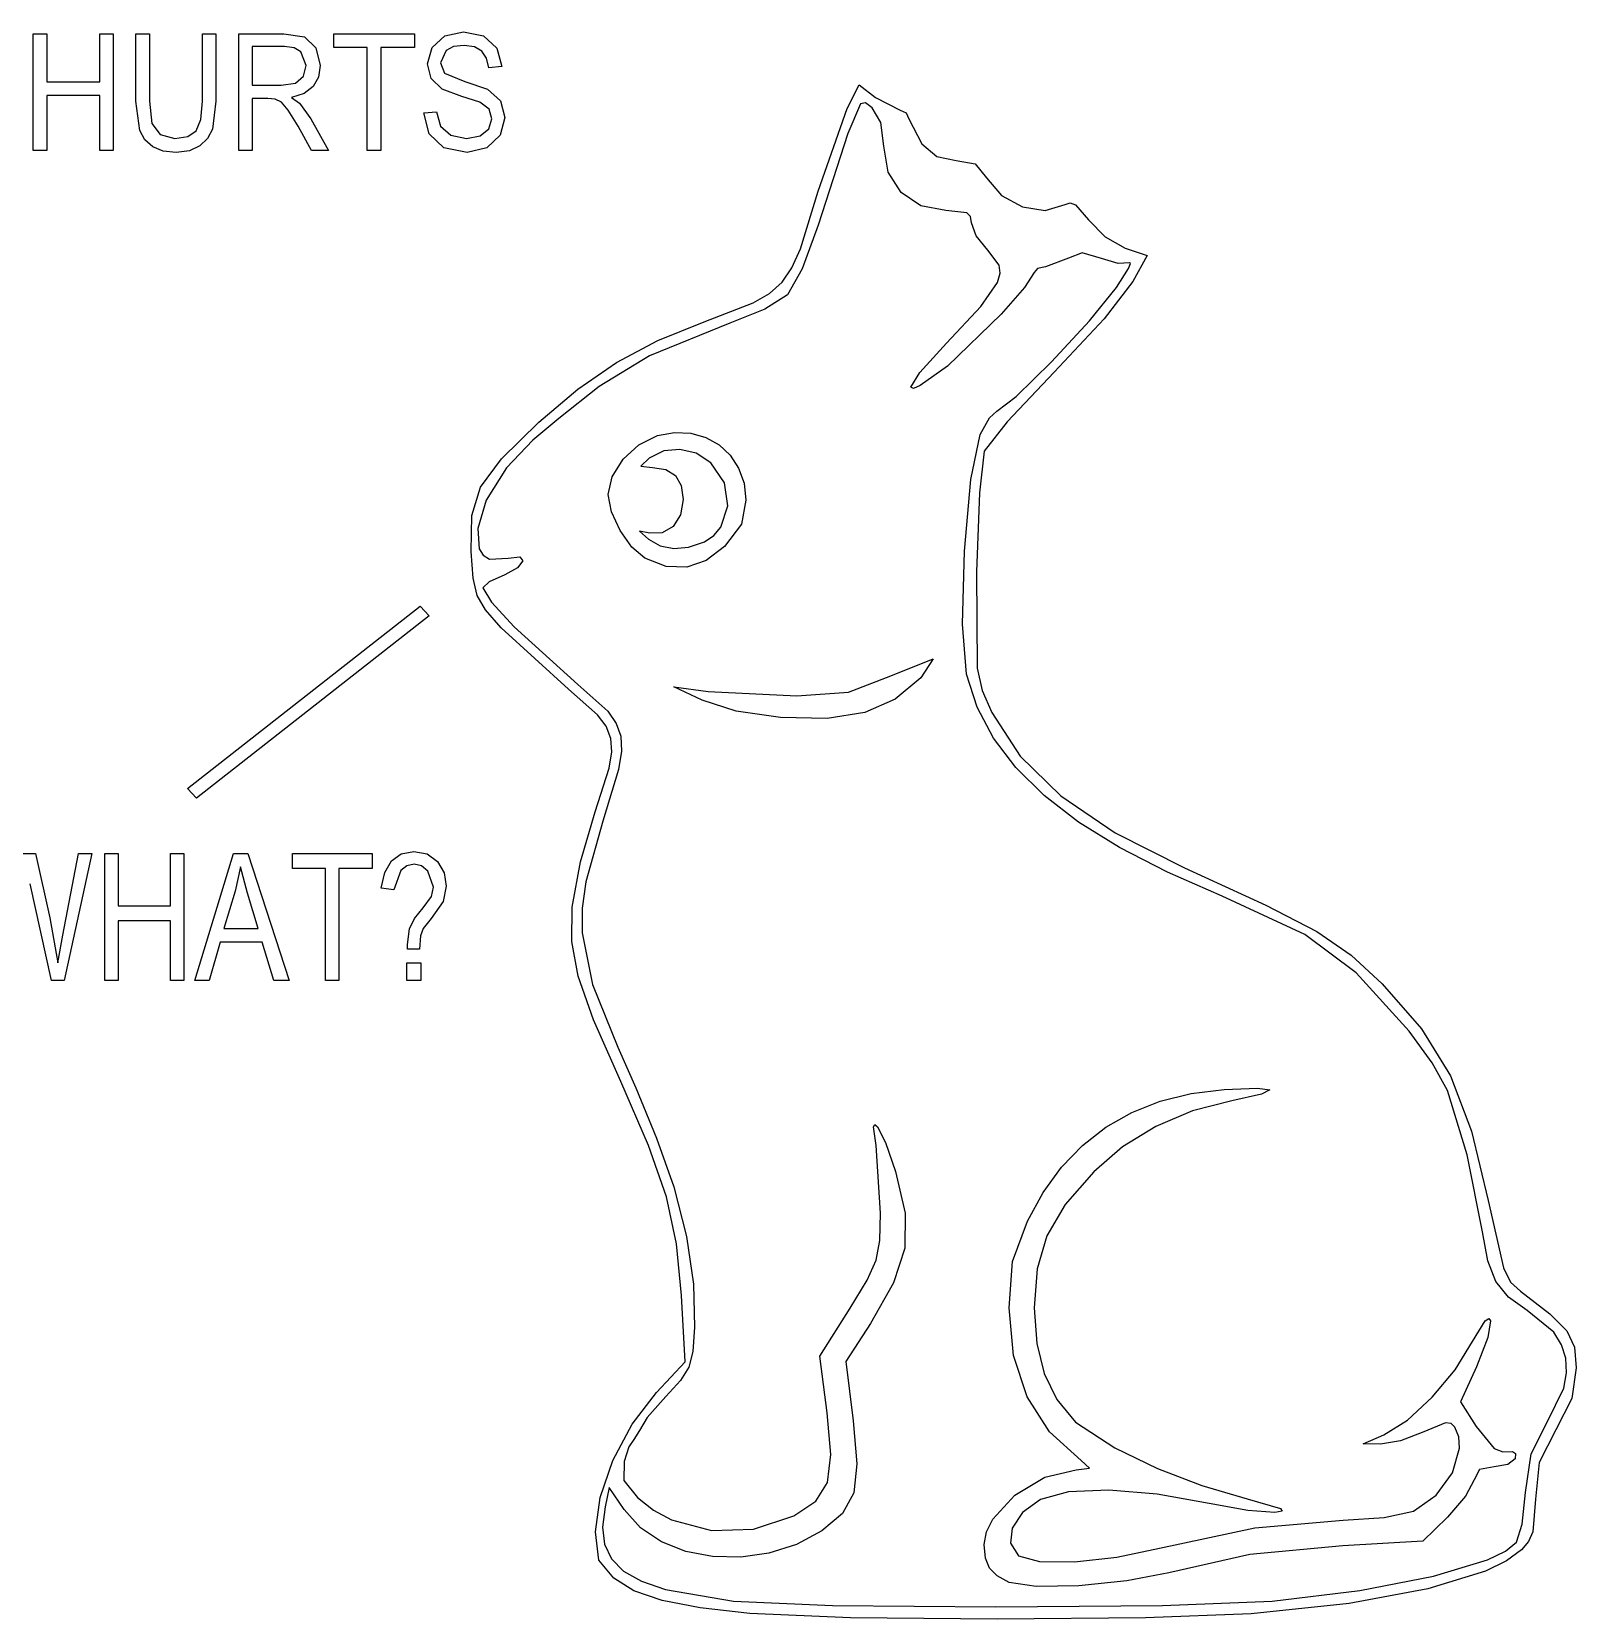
# Model space of a CAD drawing. Extents: x 84 to 221, y 115 to 190.
# Drawn here: x 151.5 to 221, y 115 to 186.6 of the extents above; entities that cross this region are included whole.
import ezdxf

# ---------------------------------------------------------------- set-up
doc = ezdxf.new("R2010")
doc.units = 0

msp = doc.modelspace()

# ---------------------------------------------------------------- linework, layer by layer
at = {"layer": 'Layer 1'}
for p, q in [((151.558247, 181.203287), (151.558247, 186.461101)), ((151.558247, 186.461101), (152.165287, 186.461101)), ((152.165287, 186.461101), (152.165287, 184.302025)), ((154.549644, 184.302025), (154.549644, 186.461101)), ((154.549644, 186.461101), (155.156687, 186.461101)), ((155.156687, 186.461101), (155.156687, 181.203287)), ((156.179895, 183.423334), (156.179895, 186.461101)), ((156.179895, 186.461101), (156.786936, 186.461101)), ((156.786936, 186.461101), (156.786936, 183.426918)), ((159.180682, 186.461101), (159.787723, 186.461101)), ((159.180682, 183.426918), (159.180682, 186.461101)), ((159.180682, 186.461101), (159.180682, 186.461101)), ((159.787723, 186.461101), (159.787723, 183.423334)), ((160.810931, 181.203287), (160.810931, 186.461101)), ((160.810931, 186.461101), (162.84483, 186.461101)), ((162.84483, 186.461101), (163.777295, 186.319437)), ((163.777295, 186.319437), (164.287335, 185.819116)), ((165.088381, 185.840635), (165.088381, 186.461101)), ((165.088381, 186.461101), (168.724368, 186.461101)), ((168.724368, 186.461101), (168.724368, 185.840635)), ((169.516024, 185.846017), (170.091775, 186.371439)), ((170.091775, 186.371439), (170.933497, 186.550766)), ((170.958527, 185.937474), (170.482516, 185.879637)), ((170.933497, 186.550766), (171.833105, 186.362473)), ((171.422803, 185.873809), (170.958527, 185.937474)), ((171.833105, 186.362473), (172.432322, 185.808358)), ((162.869863, 185.88009), (161.417971, 185.88009)), ((161.417971, 185.88009), (161.417971, 184.140633)), ((163.31145, 185.820011), (162.869863, 185.88009)), ((163.616146, 185.639792), (163.31145, 185.820011)), ((163.852394, 185.0265), (163.616146, 185.639792)), ((164.287335, 185.819116), (164.478208, 185.0265)), ((166.599723, 185.840635), (165.088381, 185.840635)), ((166.599723, 181.203287), (166.599723, 185.840635)), ((168.724368, 185.840635), (167.206766, 185.840635)), ((167.206766, 185.840635), (167.206766, 181.203287)), ((169.318892, 185.101817), (169.516024, 185.846017)), ((170.155918, 185.706142), (169.904029, 185.14844)), ((170.482516, 185.879637), (170.155918, 185.706142)), ((171.758009, 185.682831), (171.422803, 185.873809)), ((171.972738, 185.367216), (171.758009, 185.682831)), ((172.075608, 184.929664), (171.972738, 185.367216)), ((172.432322, 185.808358), (172.657618, 184.979874)), ((163.373644, 184.239264), (163.730359, 184.554876)), ((163.730359, 184.554876), (163.852394, 185.0265)), ((164.399196, 184.510938), (164.16217, 184.083249)), ((164.478208, 185.0265), (164.399196, 184.510938)), ((169.480038, 184.447279), (169.318892, 185.101817)), ((169.904029, 185.14844), (170.082388, 184.682198)), ((170.082388, 184.682198), (170.997643, 184.307407)), ((172.657618, 184.979874), (172.075608, 184.929664)), ((152.165287, 184.302025), (154.549644, 184.302025)), ((161.417971, 184.140633), (162.722797, 184.140633)), ((161.417971, 184.140633), (161.417971, 184.140633)), ((162.722797, 184.140633), (163.373644, 184.239264)), ((163.760083, 183.769428), (163.185901, 183.595484)), ((164.16217, 184.083249), (163.760083, 183.769428)), ((169.969739, 183.957722), (169.480038, 184.447279)), ((170.855267, 183.629557), (169.969739, 183.957722)), ((170.997643, 184.307407), (172.013028, 183.972067)), ((172.013028, 183.972067), (172.604424, 183.435885)), ((188.215956, 183.096905), (188.756205, 184.166634)), ((188.756205, 184.166634), (189.48827, 183.590794)), ((154.549644, 183.681559), (152.165287, 183.681559)), ((152.165287, 183.681559), (152.165287, 181.203287)), ((154.549644, 181.203287), (154.549644, 183.681559)), ((156.355124, 182.105292), (156.179895, 183.423334)), ((156.786936, 183.426918), (156.898018, 182.417319)), ((159.109492, 182.597538), (159.180682, 183.426918)), ((159.787723, 183.423334), (159.631267, 182.164471)), ((162.122014, 183.5381), (161.417971, 183.5381)), ((161.417971, 183.5381), (161.417971, 181.203287)), ((162.459955, 183.512996), (162.122014, 183.5381)), ((162.736874, 183.373121), (162.459955, 183.512996)), ((163.045092, 183.021645), (162.736874, 183.373121)), ((163.185901, 183.595484), (163.552, 183.333669)), ((163.552, 183.333669), (164.055783, 182.634303)), ((171.671956, 183.373121), (170.855267, 183.629557)), ((172.084997, 183.062888), (171.671956, 183.373121)), ((172.210157, 182.630716), (172.084997, 183.062888)), ((172.604424, 183.435885), (172.795297, 182.6881)), ((186.914003, 179.363147), (188.215956, 183.096905)), ((188.807236, 183.296663), (188.242355, 181.963774)), ((189.032159, 183.349664), (188.807236, 183.296663)), ((189.337973, 183.119477), (189.032159, 183.349664)), ((189.734999, 182.457736), (189.337973, 183.119477)), ((189.48827, 183.590794), (190.605608, 183.01495)), ((156.898018, 182.417319), (157.279766, 181.917001)), ((158.895934, 182.089154), (159.109492, 182.597538)), ((163.48316, 182.297169), (163.045092, 183.021645)), ((164.055783, 182.634303), (164.853699, 181.203287)), ((169.143663, 182.892531), (169.716283, 182.949912)), ((169.395555, 181.947484), (169.143663, 182.892531)), ((169.143663, 182.892531), (169.143663, 182.892531)), ((169.143663, 182.892531), (169.143663, 182.892531)), ((169.716283, 182.949912), (169.905595, 182.302551)), ((172.080301, 182.180611), (172.210157, 182.630716)), ((172.795297, 182.6881), (172.585648, 181.897274)), ((189.861992, 181.397278), (189.734999, 182.457736)), ((190.605608, 183.01495), (190.877707, 182.901777)), ((190.877707, 182.901777), (190.99088, 182.629677)), ((190.99088, 182.629677), (191.575809, 181.500788)), ((156.589022, 181.679842), (156.355124, 182.105292)), ((156.940264, 181.368265), (156.589022, 181.679842)), ((157.279766, 181.917001), (157.941566, 181.741262)), ((157.941566, 181.741262), (158.514966, 181.828234)), ((158.514966, 181.828234), (158.895934, 182.089154)), ((159.411839, 181.74171), (159.06647, 181.405922)), ((159.631267, 182.164471), (159.411839, 181.74171)), ((164.0902, 181.203287), (163.48316, 182.297169)), ((170.055788, 181.321642), (169.395555, 181.947484)), ((169.905595, 182.302551), (170.367133, 181.893687)), ((170.367133, 181.893687), (171.071173, 181.737675)), ((171.071173, 181.737675), (171.684473, 181.85603)), ((171.684473, 181.85603), (172.080301, 182.180611)), ((172.585648, 181.897274), (171.983301, 181.319847)), ((188.242355, 181.963774), (186.912868, 177.832506)), ((152.165287, 181.203287), (151.558247, 181.203287)), ((151.558247, 181.203287), (151.558247, 181.203287)), ((155.156687, 181.203287), (154.549644, 181.203287)), ((157.408839, 181.177285), (156.940264, 181.368265)), ((157.994762, 181.113625), (157.408839, 181.177285)), ((158.594368, 181.186699), (157.994762, 181.113625)), ((159.06647, 181.405922), (158.594368, 181.186699)), ((161.417971, 181.203287), (160.810931, 181.203287)), ((160.810931, 181.203287), (160.810931, 181.203287)), ((164.853699, 181.203287), (164.0902, 181.203287)), ((167.206766, 181.203287), (166.599723, 181.203287)), ((166.599723, 181.203287), (166.599723, 181.203287)), ((171.099336, 181.113625), (170.055788, 181.321642)), ((171.983301, 181.319847), (171.099336, 181.113625)), ((190.065854, 180.218955), (189.861992, 181.397278)), ((191.575809, 181.500788), (192.245583, 180.925366)), ((192.245583, 180.925366), (193.120783, 180.757172)), ((190.639002, 179.303422), (190.065854, 180.218955)), ((193.120783, 180.757172), (193.970367, 180.598344)), ((193.970367, 180.598344), (194.490244, 179.965452)), ((194.490244, 179.965452), (195.164714, 179.168418)), ((186.106885, 176.771155), (186.914003, 179.363147)), ((191.523773, 178.710346), (190.639002, 179.303422)), ((195.164714, 179.168418), (196.108637, 178.659556)), ((197.12906, 178.504117), (198.033025, 178.767356)), ((198.033025, 178.767356), (198.258825, 178.840242)), ((198.258825, 178.840242), (198.494396, 178.760032)), ((192.662505, 178.499395), (191.523773, 178.710346)), ((193.595752, 178.394927), (192.662505, 178.499395)), ((193.767552, 178.226331), (193.595752, 178.394927)), ((193.813103, 177.946372), (193.767552, 178.226331)), ((196.108637, 178.659556), (197.12906, 178.504117)), ((198.494396, 178.760032), (199.085302, 178.081364)), ((199.085302, 178.081364), (199.82776, 177.309024)), ((186.912868, 177.832506), (186.191185, 175.871892)), ((194.029196, 177.355426), (193.813103, 177.946372)), ((194.54874, 176.711226), (194.029196, 177.355426)), ((185.723298, 175.915298), (186.106885, 176.771155)), ((195.058668, 176.03249), (194.54874, 176.711226)), ((199.82776, 177.309024), (200.726348, 176.806456)), ((200.726348, 176.806456), (201.725036, 176.47686)), ((185.278588, 175.267763), (185.723298, 175.915298)), ((195.101964, 175.673522), (195.058668, 176.03249)), ((197.145828, 175.959395), (196.785285, 175.883172)), ((198.185772, 176.34653), (197.145828, 175.959395)), ((198.791332, 176.591236), (198.185772, 176.34653)), ((199.663248, 176.337553), (198.791332, 176.591236)), ((200.424836, 176.114681), (199.663248, 176.337553)), ((200.924606, 176.135084), (200.424836, 176.114681)), ((200.883533, 175.890521), (200.975791, 176.107842)), ((200.975791, 176.107842), (200.924606, 176.135084)), ((201.725036, 176.47686), (201.085182, 175.300905)), ((184.716927, 174.764722), (185.278588, 175.267763)), ((186.191185, 175.871892), (185.522198, 174.698392)), ((194.230393, 174.170211), (194.986949, 175.26282)), ((194.986949, 175.26282), (195.101964, 175.673522)), ((196.635325, 175.699917), (196.200155, 175.02564)), ((196.785285, 175.883172), (196.635325, 175.699917)), ((201.085182, 175.300905), (199.780399, 173.617799)), ((200.344794, 175.030601), (200.883533, 175.890521)), ((183.982487, 174.342347), (184.716927, 174.764722)), ((185.522198, 174.698392), (184.499923, 174.062077)), ((196.200155, 175.02564), (195.149488, 173.823576)), ((199.124833, 173.525859), (200.344794, 175.030601)), ((181.771956, 173.484286), (183.982487, 174.342347)), ((184.499923, 174.062077), (182.930704, 173.420803)), ((192.685814, 172.522656), (194.230393, 174.170211)), ((195.149488, 173.823576), (192.730707, 171.486178)), ((182.930704, 173.420803), (179.312017, 171.945969)), ((179.691999, 172.645888), (181.771956, 173.484286)), ((197.419873, 171.684437), (199.124833, 173.525859)), ((199.780399, 173.617799), (197.541893, 171.22252)), ((177.832021, 171.658274), (179.691999, 172.645888)), ((191.479903, 171.199417), (192.685814, 172.522656)), ((176.079599, 170.453205), (177.832021, 171.658274)), ((179.312017, 171.945969), (177.040195, 170.565884)), ((195.829902, 170.125519), (197.419873, 171.684437)), ((191.087171, 170.545044), (191.479903, 171.199417)), ((192.730707, 171.486178), (191.504984, 170.620358)), ((197.541893, 171.22252), (195.416912, 168.976911)), ((174.322311, 168.96244), (176.079599, 170.453205)), ((177.040195, 170.565884), (175.226046, 169.124235)), ((191.194924, 170.487689), (191.087171, 170.545044)), ((191.504984, 170.620358), (191.194924, 170.487689)), ((194.616409, 169.157398), (194.954906, 169.468284)), ((194.954906, 169.468284), (195.829902, 170.125519)), ((172.64602, 167.319139), (174.322311, 168.96244)), ((175.226046, 169.124235), (174.051668, 168.156083)), ((194.206385, 168.40995), (194.616409, 169.157398)), ((195.416912, 168.976911), (194.385077, 167.653648)), ((174.051668, 168.156083), (172.870019, 166.902648)), ((178.834025, 167.947969), (179.673879, 168.364315)), ((179.673879, 168.364315), (180.441185, 168.505687)), ((180.441185, 168.505687), (181.171864, 168.472973)), ((181.171864, 168.472973), (181.845671, 168.280995)), ((181.845671, 168.280995), (182.442363, 167.944573)), ((193.78848, 166.378921), (194.206385, 168.40995)), ((178.123095, 167.294132), (178.834025, 167.947969)), ((179.295273, 167.342642), (178.920003, 166.985444)), ((179.95405, 167.668849), (179.295273, 167.342642)), ((180.681445, 167.740486), (179.95405, 167.668849)), ((181.409346, 167.562527), (180.681445, 167.740486)), ((182.069641, 167.13995), (181.409346, 167.562527)), ((182.442363, 167.944573), (182.941696, 167.47853)), ((182.941696, 167.47853), (183.323426, 166.897688)), ((194.385077, 167.653648), (194.18006, 165.785697)), ((171.70144, 166.03313), (172.64602, 167.319139)), ((172.870019, 166.902648), (171.954661, 165.455682)), ((177.630405, 166.509541), (178.123095, 167.294132)), ((178.920003, 166.985444), (179.450495, 166.928284)), ((179.450495, 166.928284), (180.051616, 166.836843)), ((180.051616, 166.836843), (180.483298, 166.563827)), ((182.686476, 166.23068), (182.069641, 167.13995)), ((183.323426, 166.897688), (183.567309, 166.216867)), ((171.306574, 164.756167), (171.70144, 166.03313)), ((177.445269, 165.700936), (177.630405, 166.509541)), ((180.483298, 166.563827), (180.743674, 166.11119)), ((180.743674, 166.11119), (180.83088, 165.480887)), ((182.832893, 165.190091), (182.686476, 166.23068)), ((183.567309, 166.216867), (183.653103, 165.45089)), ((193.502061, 163.155134), (193.78848, 166.378921)), ((171.954661, 165.455682), (171.577787, 164.172297)), ((177.595696, 164.930166), (177.445269, 165.700936)), ((180.83088, 165.480887), (180.705268, 164.792522)), ((182.526192, 164.2337), (182.832893, 165.190091)), ((183.653103, 165.45089), (183.461548, 164.363679)), ((194.18006, 165.785697), (194.042956, 162.230522)), ((171.279422, 163.140003), (171.306574, 164.756167)), ((177.986017, 164.085917), (177.595696, 164.930166)), ((180.705268, 164.792522), (180.369963, 164.26973)), ((171.577787, 164.172297), (171.634825, 163.262102)), ((178.520671, 163.333177), (177.986017, 164.085917)), ((179.319476, 163.969985), (178.868092, 164.054785)), ((178.868092, 164.054785), (179.262044, 163.697341)), ((179.887266, 163.974792), (179.319476, 163.969985)), ((180.369963, 164.26973), (179.887266, 163.974792)), ((181.783671, 163.577027), (182.208328, 163.854429)), ((182.208328, 163.854429), (182.526192, 164.2337)), ((183.461548, 164.363679), (182.693547, 163.372284)), ((171.364137, 161.945023), (171.279422, 163.140003)), ((171.634825, 163.262102), (171.817782, 162.968814)), ((179.104098, 162.836933), (178.520671, 163.333177)), ((179.262044, 163.697341), (179.793106, 163.398461)), ((179.793106, 163.398461), (180.403154, 163.278173)), ((180.403154, 163.278173), (181.073053, 163.337391)), ((181.073053, 163.337391), (181.783671, 163.577027)), ((181.783671, 163.577027), (181.783671, 163.577027)), ((182.693547, 163.372284), (181.866609, 162.737738)), ((193.411907, 159.860004), (193.502061, 163.155134)), ((171.817782, 162.968814), (172.099283, 162.795061)), ((172.099283, 162.795061), (172.944666, 162.841141)), ((173.36548, 162.403193), (172.791933, 162.093664)), ((172.944666, 162.841141), (173.467822, 162.904057)), ((173.599435, 162.7157), (173.36548, 162.403193)), ((173.467822, 162.904057), (173.599435, 162.7157)), ((180.068332, 162.469533), (179.104098, 162.836933)), ((179.104098, 162.836933), (179.104098, 162.836933)), ((180.990354, 162.436645), (180.068332, 162.469533)), ((181.866609, 162.737738), (180.990354, 162.436645)), ((171.54273, 161.164927), (171.364137, 161.945023)), ((172.091217, 161.772182), (171.799769, 161.503061)), ((172.791933, 162.093664), (172.091217, 161.772182)), ((194.042956, 162.230522), (194.066043, 157.885181)), ((171.92891, 160.510991), (171.54273, 161.164927)), ((171.799769, 161.503061), (172.198128, 160.864656)), ((158.499635, 152.459952), (168.982576, 160.681038)), ((169.389476, 160.243435), (158.906535, 152.02235)), ((168.982576, 160.681038), (169.389476, 160.243435)), ((172.636389, 159.694493), (171.92891, 160.510991)), ((172.198128, 160.864656), (173.219211, 159.750166)), ((175.66038, 156.944308), (172.636389, 159.694493)), ((173.219211, 159.750166), (176.085599, 157.152617)), ((193.582798, 157.61495), (193.411907, 159.860004)), ((190.173819, 157.54076), (192.090429, 158.302808)), ((192.090429, 158.302808), (191.532919, 157.44591)), ((188.273844, 156.801025), (190.173819, 157.54076)), ((191.532919, 157.44591), (190.380293, 156.48723)), ((194.07165, 156.129806), (193.582798, 157.61495)), ((194.066043, 157.885181), (194.286674, 156.882223)), ((176.976758, 155.786645), (175.66038, 156.944308)), ((176.085599, 157.152617), (177.433938, 155.941454)), ((181.677547, 156.438984), (180.407547, 157.041452)), ((180.407547, 157.041452), (181.959769, 156.834312)), ((181.959769, 156.834312), (185.94742, 156.640121)), ((185.94742, 156.640121), (188.273844, 156.801025)), ((194.286674, 156.882223), (194.72947, 155.895235)), ((177.433938, 155.941454), (177.815098, 155.396962)), ((183.212006, 155.950366), (181.677547, 156.438984)), ((185.205325, 155.659286), (183.212006, 155.950366)), ((189.003318, 155.887357), (187.309245, 155.620105)), ((190.380293, 156.48723), (189.003318, 155.887357)), ((194.810637, 154.73045), (194.07165, 156.129806)), ((194.72947, 155.895235), (196.005557, 153.928369)), ((177.35642, 155.265765), (176.976758, 155.786645)), ((177.563746, 154.722412), (177.35642, 155.265765)), ((177.815098, 155.396962), (178.014807, 154.817045)), ((187.309245, 155.620105), (185.205325, 155.659286)), ((185.205325, 155.659286), (185.205325, 155.659286)), ((177.608749, 154.110756), (177.563746, 154.722412)), ((178.014807, 154.817045), (178.043479, 154.144587)), ((195.810555, 153.407505), (194.810637, 154.73045)), ((177.501442, 153.384964), (177.608749, 154.110756)), ((178.043479, 154.144587), (177.911529, 153.322476)), ((196.005557, 153.928369), (197.839329, 152.135875)), ((176.869945, 151.407656), (177.501442, 153.384964)), ((177.911529, 153.322476), (177.207424, 151.000833)), ((197.082201, 152.151595), (195.810555, 153.407505)), ((158.906535, 152.02235), (158.499635, 152.459952)), ((158.499635, 152.459952), (158.499635, 152.459952)), ((198.636371, 150.953345), (197.082201, 152.151595)), ((197.839329, 152.135875), (200.287969, 150.471595)), ((176.200363, 149.160012), (176.869945, 151.407656)), ((177.207424, 151.000833), (176.440447, 148.254464)), ((200.483862, 149.803376), (198.636371, 150.953345)), ((200.287969, 150.471595), (203.408658, 148.889373)), ((150.934273, 149.532924), (151.658159, 149.532924)), ((151.658159, 149.532924), (152.307798, 146.639322)), ((152.886289, 145.859376), (153.597796, 149.532924)), ((154.201035, 149.532924), (152.95744, 143.815915)), ((153.597796, 149.532924), (154.201035, 149.532924)), ((154.776432, 143.815915), (154.776432, 149.532924)), ((154.776432, 149.532924), (155.376575, 149.532924)), ((155.376575, 149.532924), (155.376575, 147.185284)), ((157.733842, 147.185284), (157.733842, 149.532924)), ((157.733842, 149.532924), (158.333985, 149.532924)), ((158.333985, 149.532924), (158.333985, 143.815915)), ((158.838231, 143.815915), (160.579884, 149.532924)), ((160.579884, 149.532924), (161.226432, 149.532924)), ((161.226432, 149.532924), (163.082549, 143.815915)), ((163.227944, 148.858269), (163.227944, 149.532924)), ((163.227944, 149.532924), (166.82262, 149.532924)), ((166.82262, 149.532924), (166.82262, 148.858269)), ((167.690354, 149.205346), (168.133886, 149.524146)), ((168.133886, 149.524146), (168.700388, 149.630421)), ((168.700388, 149.630421), (169.298212, 149.516347)), ((169.298212, 149.516347), (169.761467, 149.174149)), ((202.63547, 148.692313), (200.483862, 149.803376)), ((160.889239, 148.932367), (160.644848, 147.84044)), ((161.210964, 147.746847), (160.889239, 148.932367)), ((164.722116, 148.858269), (163.227944, 148.858269)), ((164.722116, 143.815915), (164.722116, 148.858269)), ((166.82262, 148.858269), (165.322261, 148.858269)), ((165.322261, 148.858269), (165.322261, 143.815915)), ((167.384482, 148.686678), (167.690354, 149.205346)), ((168.115714, 148.772476), (167.803268, 147.895036)), ((168.383303, 148.983059), (168.115714, 148.772476)), ((168.709673, 149.053259), (168.383303, 148.983059)), ((169.049184, 148.975747), (168.709673, 149.053259)), ((169.331471, 148.74323), (169.049184, 148.975747)), ((169.585138, 148.023727), (169.331471, 148.74323)), ((169.761467, 149.174149), (170.058444, 148.670105)), ((175.83058, 147.124327), (176.200363, 149.160012)), ((203.408658, 148.889373), (207.07414, 147.213344)), ((152.378952, 143.815915), (151.423048, 148.171919)), ((167.230967, 147.980829), (167.384482, 148.686678)), ((169.498521, 147.606456), (169.585138, 148.023727)), ((170.157439, 148.070525), (170.018233, 147.380271)), ((170.058444, 148.670105), (170.157439, 148.070525)), ((176.440447, 148.254464), (176.281317, 147.0792)), ((205.101992, 147.610779), (202.63547, 148.692313)), ((160.644848, 147.84044), (160.146791, 146.163555)), ((161.684273, 146.163555), (161.210964, 147.746847)), ((167.803268, 147.895036), (167.230967, 147.980829)), ((169.122654, 147.093638), (169.498521, 147.606456)), ((170.018233, 147.380271), (169.473773, 146.612026)), ((208.81688, 145.89007), (205.101992, 147.610779)), ((152.307798, 146.639322), (152.66046, 144.61536)), ((155.376575, 147.185284), (157.733842, 147.185284)), ((168.502403, 146.147954), (168.722043, 146.604222)), ((168.722043, 146.604222), (169.122654, 147.093638)), ((169.473773, 146.612026), (169.118015, 146.163555)), ((175.808038, 145.580193), (175.83058, 147.124327)), ((176.281317, 147.0792), (176.277015, 145.957126)), ((207.07414, 147.213344), (209.367336, 146.02542)), ((157.733842, 146.510629), (155.376575, 146.510629)), ((155.376575, 146.510629), (155.376575, 143.815915)), ((157.733842, 143.815915), (157.733842, 146.510629)), ((160.146791, 146.163555), (161.684273, 146.163555)), ((160.146791, 146.163555), (160.146791, 146.163555)), ((168.409597, 145.434301), (168.502403, 146.147954)), ((169.118015, 146.163555), (168.994274, 145.832076)), ((176.277015, 145.957126), (176.748664, 143.636284)), ((211.136326, 144.155075), (208.81688, 145.89007)), ((209.367336, 146.02542), (210.906277, 144.962609)), ((152.66046, 144.61536), (152.886289, 145.859376)), ((159.973555, 145.547396), (159.475495, 143.815915)), ((161.869885, 145.547396), (159.973555, 145.547396)), ((162.398879, 143.815915), (161.869885, 145.547396)), ((168.412693, 145.223715), (168.409597, 145.434301)), ((168.947874, 145.223715), (168.412693, 145.223715)), ((168.412693, 145.223715), (168.412693, 145.223715)), ((168.994274, 145.832076), (168.947874, 145.223715)), ((176.092003, 144.01705), (175.808038, 145.580193)), ((168.378663, 143.815915), (168.378663, 144.61536)), ((168.378663, 144.61536), (169.012836, 144.61536)), ((169.012836, 144.61536), (169.012836, 143.815915)), ((210.906277, 144.962609), (212.308999, 143.66192)), ((152.95744, 143.815915), (152.378952, 143.815915)), ((155.376575, 143.815915), (154.776432, 143.815915)), ((154.776432, 143.815915), (154.776432, 143.815915)), ((158.333985, 143.815915), (157.733842, 143.815915)), ((159.475495, 143.815915), (158.838231, 143.815915)), ((158.838231, 143.815915), (158.838231, 143.815915)), ((163.082549, 143.815915), (162.398879, 143.815915)), ((165.322261, 143.815915), (164.722116, 143.815915)), ((164.722116, 143.815915), (164.722116, 143.815915)), ((169.012836, 143.815915), (168.378663, 143.815915)), ((168.378663, 143.815915), (168.378663, 143.815915)), ((176.791125, 142.04409), (176.092003, 144.01705)), ((213.525712, 141.532674), (211.136326, 144.155075)), ((176.748664, 143.636284), (177.88693, 140.819403)), ((212.308999, 143.66192), (214.081388, 141.64421)), ((178.014054, 139.270506), (176.791125, 142.04409)), ((214.081388, 141.64421), (215.381905, 139.519185)), ((214.561463, 140.101617), (213.525712, 141.532674)), ((177.88693, 140.819403), (178.696047, 138.988284)), ((215.248913, 138.868554), (214.561463, 140.101617)), ((215.381905, 139.519185), (216.337461, 137.027119)), ((179.272731, 136.381574), (178.014054, 139.270506)), ((178.696047, 138.988284), (179.625346, 136.710609)), ((202.315825, 138.383737), (203.700199, 138.729935)), ((203.700199, 138.729935), (205.187956, 138.912843)), ((205.187956, 138.912843), (206.688748, 138.968421)), ((206.688748, 138.968421), (207.254728, 138.889968)), ((207.254728, 138.889968), (206.873927, 138.695148)), ((216.133697, 135.962547), (215.248913, 138.868554)), ((201.037631, 137.876123), (202.315825, 138.383737)), ((205.534373, 138.401625), (203.758403, 137.939268)), ((206.873927, 138.695148), (205.534373, 138.401625)), ((189.401304, 137.232747), (189.460264, 137.330934)), ((189.460264, 137.330934), (189.579414, 137.23255)), ((199.868414, 137.208968), (201.037631, 137.876123)), ((203.758403, 137.939268), (202.107679, 137.239368)), ((179.625346, 136.710609), (180.410786, 134.528912)), ((189.516269, 136.377728), (189.401304, 137.232747)), ((189.579414, 137.23255), (189.94597, 136.515009)), ((198.81097, 136.384145), (199.868414, 137.208968)), ((202.107679, 137.239368), (200.615817, 136.319255)), ((216.337461, 137.027119), (217.07497, 133.908284)), ((180.072347, 134.078433), (179.272731, 136.381574)), ((189.711189, 133.343839), (189.516269, 136.377728)), ((189.94597, 136.515009), (190.396345, 135.217998)), ((197.868097, 135.403529), (198.81097, 136.384145)), ((200.615817, 136.319255), (199.316436, 135.196261)), ((216.819243, 132.497172), (216.133697, 135.962547)), ((190.396345, 135.217998), (190.821805, 133.341211)), ((197.042593, 134.268994), (197.868097, 135.403529)), ((199.316436, 135.196261), (198.037114, 133.721046)), ((180.410786, 134.528912), (180.977023, 132.292313)), ((180.525899, 131.962636), (180.072347, 134.078433)), ((196.337253, 132.982414), (197.042593, 134.268994)), ((198.037114, 133.721046), (197.211418, 132.316338)), ((217.07497, 133.908284), (217.765666, 130.867126)), ((189.677049, 132.109383), (189.711189, 133.343839)), ((190.821805, 133.341211), (190.806137, 131.765809)), ((180.977023, 132.292313), (181.296747, 130.136224)), ((195.662205, 131.152918), (196.337253, 132.982414)), ((197.211418, 132.316338), (196.769502, 130.822425)), ((217.062065, 131.190538), (216.819243, 132.497172)), ((180.74638, 129.635738), (180.525899, 131.962636)), ((189.51318, 131.220494), (189.677049, 132.109383)), ((190.806137, 131.765809), (190.301896, 130.205649)), ((189.106449, 130.322993), (189.51318, 131.220494)), ((195.506659, 129.075067), (195.662205, 131.152918)), ((217.428572, 130.253601), (217.062065, 131.190538)), ((217.765666, 130.867126), (218.092087, 130.224478)), ((188.343726, 129.0627), (189.106449, 130.322993)), ((190.301896, 130.205649), (189.261634, 128.374583)), ((196.769502, 130.822425), (196.641522, 129.079594)), ((217.994384, 129.553591), (217.428572, 130.253601)), ((218.092087, 130.224478), (218.530777, 129.816061)), ((180.912135, 126.63319), (180.74638, 129.635738)), ((181.296747, 130.136224), (181.342645, 128.196061)), ((218.835122, 128.957736), (217.994384, 129.553591)), ((218.530777, 129.816061), (219.861351, 128.805026)), ((186.985952, 126.898228), (188.343726, 129.0627)), ((195.708113, 126.925312), (195.506659, 129.075067)), ((196.641522, 129.079594), (196.750176, 127.465525)), ((220.031078, 127.973243), (218.835122, 128.957736)), ((219.861351, 128.805026), (220.622343, 128.034024)), ((181.342645, 128.196061), (181.255645, 127.112436)), ((189.261634, 128.374583), (188.154728, 126.650883)), ((216.381728, 127.56138), (216.946997, 128.489759)), ((216.946997, 128.489759), (217.108343, 128.592883)), ((217.184098, 128.485761), (217.064643, 127.732181)), ((217.108343, 128.592883), (217.184098, 128.485761)), ((220.622343, 128.034024), (220.966745, 127.29391)), ((196.750176, 127.465525), (197.08089, 126.109822)), ((215.591638, 126.279741), (216.381728, 127.56138)), ((217.064643, 127.732181), (216.560245, 126.411815)), ((220.387243, 127.410967), (220.031078, 127.973243)), ((220.582024, 126.802974), (220.387243, 127.410967)), ((220.966745, 127.29391), (221.047547, 126.375538)), ((179.632508, 125.261294), (180.912135, 126.63319)), ((181.255645, 127.112436), (181.078058, 126.39434)), ((187.317211, 124.349513), (186.985952, 126.898228)), ((188.154728, 126.650883), (188.483065, 123.979138)), ((196.31455, 125.064973), (195.708113, 126.925312)), ((220.61529, 126.149988), (220.582024, 126.802974)), ((181.078058, 126.39434), (180.708529, 125.798322)), ((197.08089, 126.109822), (197.656523, 124.949017)), ((214.560854, 125.045127), (215.591638, 126.279741)), ((216.560245, 126.411815), (215.84156, 124.841999)), ((220.486911, 125.452734), (220.61529, 126.149988)), ((221.047547, 126.375538), (220.856156, 124.993025)), ((178.536292, 123.834619), (179.632508, 125.261294)), ((180.708529, 125.798322), (180.045701, 125.080934)), ((219.744688, 123.928327), (220.486911, 125.452734)), ((180.045701, 125.080934), (179.204998, 124.130738)), ((197.328375, 123.488952), (196.31455, 125.064973)), ((197.656523, 124.949017), (198.499933, 123.91964)), ((213.440857, 124.01691), (214.560854, 125.045127)), ((215.84156, 124.841999), (216.543094, 123.730695)), ((220.856156, 124.993025), (220.130325, 123.576012)), ((177.664049, 122.203297), (178.536292, 123.834619)), ((179.204998, 124.130738), (178.855325, 123.549452)), ((187.482087, 122.46088), (187.317211, 124.349513)), ((188.483065, 123.979138), (188.644122, 122.045398)), ((198.499933, 123.91964), (200.274202, 122.771979)), ((212.383127, 123.354459), (213.440857, 124.01691)), ((215.158881, 123.891273), (214.18263, 123.491329)), ((215.409935, 123.866383), (215.158881, 123.891273)), ((215.578176, 123.702995), (215.409935, 123.866383)), ((216.543094, 123.730695), (217.356655, 122.737152)), ((219.018164, 122.498123), (219.744688, 123.928327)), ((178.607426, 123.136801), (178.375953, 122.808789)), ((178.855325, 123.549452), (178.607426, 123.136801)), ((198.751992, 122.192153), (197.328375, 123.488952)), ((211.451992, 122.947661), (212.383127, 123.354459)), ((213.134969, 123.081608), (212.239346, 122.924638)), ((214.18263, 123.491329), (213.134969, 123.081608)), ((215.75619, 123.258074), (215.578176, 123.702995)), ((215.788665, 122.748345), (215.75619, 123.258074)), ((220.130325, 123.576012), (219.381627, 122.098762)), ((178.375953, 122.808789), (178.167546, 122.152269)), ((187.334499, 121.208226), (187.482087, 122.46088)), ((200.274202, 122.771979), (202.189817, 121.83233)), ((212.239346, 122.924638), (211.451992, 122.947661)), ((215.473099, 121.648199), (215.788665, 122.748345)), ((217.356655, 122.737152), (217.738284, 122.579878)), ((217.738284, 122.579878), (218.181228, 122.594793)), ((218.296479, 122.275436), (217.968587, 122.020058)), ((218.181228, 122.594793), (218.313309, 122.518407)), ((218.313309, 122.518407), (218.296479, 122.275436)), ((218.769065, 120.748504), (219.018164, 122.498123)), ((177.087851, 120.531674), (177.664049, 122.203297)), ((178.167546, 122.152269), (178.158193, 121.29054)), ((188.644122, 122.045398), (188.508936, 120.73853)), ((197.107714, 121.452229), (198.529081, 121.781703)), ((198.529081, 121.781703), (199.128348, 121.845291)), ((199.128348, 121.845291), (198.751992, 122.192153)), ((202.189817, 121.83233), (204.193227, 121.073697)), ((214.743692, 120.630027), (215.473099, 121.648199)), ((216.692192, 121.785196), (216.447534, 121.322541)), ((217.352798, 121.913839), (216.692192, 121.785196)), ((217.968587, 122.020058), (217.352798, 121.913839)), ((219.381627, 122.098762), (219.213103, 120.456661)), ((177.499857, 120.975205), (177.308499, 120.103965)), ((178.167259, 119.993032), (177.499857, 120.975205)), ((178.158193, 121.29054), (178.768223, 120.526243)), ((186.800912, 120.365324), (187.334499, 121.208226)), ((195.765907, 120.638493), (197.107714, 121.452229)), ((199.99515, 120.855539), (198.178216, 120.777998)), ((202.173867, 120.679594), (199.99515, 120.855539)), ((204.193227, 121.073697), (206.23088, 120.469084)), ((216.447534, 121.322541), (216.060646, 120.585394)), ((176.879769, 118.984099), (177.087851, 120.531674)), ((178.768223, 120.526243), (179.491921, 119.963548)), ((185.807787, 119.70595), (186.800912, 120.365324)), ((188.508936, 120.73853), (188.00829, 119.815818)), ((194.768883, 119.555575), (195.765907, 120.638493)), ((196.920572, 120.442109), (196.108764, 119.852418)), ((198.178216, 120.777998), (196.920572, 120.442109)), ((204.516857, 120.255027), (202.173867, 120.679594)), ((206.251925, 119.936799), (204.516857, 120.255027)), ((206.23088, 120.469084), (207.734396, 120.031123)), ((213.712654, 119.921299), (214.743692, 120.630027)), ((216.060646, 120.585394), (215.249066, 119.64344)), ((218.60717, 119.327246), (218.769065, 120.748504)), ((219.213103, 120.456661), (219.091301, 118.977194)), ((177.308499, 120.103965), (177.191647, 119.196575)), ((178.907392, 119.170815), (178.167259, 119.993032)), ((179.491921, 119.963548), (180.301724, 119.527496)), ((180.301724, 119.527496), (182.096721, 119.04498)), ((183.987359, 119.098023), (185.807787, 119.70595)), ((188.00829, 119.815818), (187.072967, 119.034546)), ((194.482548, 118.980386), (194.768883, 119.555575)), ((196.108764, 119.852418), (195.643403, 119.154582)), ((207.480191, 119.854418), (206.251925, 119.936799)), ((206.572241, 119.167352), (210.543834, 119.514564)), ((207.80615, 119.920376), (207.480191, 119.854418)), ((207.734396, 120.031123), (207.80615, 119.920376)), ((210.543834, 119.514564), (212.394053, 119.629753)), ((212.394053, 119.629753), (213.712654, 119.921299)), ((215.249066, 119.64344), (214.135058, 118.55564)), ((177.027669, 117.713566), (176.879769, 118.984099)), ((177.191647, 119.196575), (177.28147, 118.421)), ((179.851124, 118.538846), (178.907392, 119.170815)), ((182.096721, 119.04498), (183.987359, 119.098023)), ((187.072967, 119.034546), (185.926188, 118.41541)), ((194.381868, 118.418556), (194.482548, 118.980386)), ((195.643403, 119.154582), (195.570532, 118.467105)), ((202.279769, 118.250583), (206.572241, 119.167352)), ((218.352878, 118.510837), (218.60717, 119.327246)), ((219.091301, 118.977194), (218.897482, 118.540947)), ((177.28147, 118.421), (177.59454, 117.765052)), ((180.949953, 118.102344), (179.851124, 118.538846)), ((182.155375, 117.866529), (180.949953, 118.102344)), ((184.691996, 118.017842), (183.41889, 117.836622)), ((185.926188, 118.41541), (184.691996, 118.017842)), ((194.439581, 117.803205), (194.381868, 118.418556)), ((195.570532, 118.467105), (195.936193, 117.908491)), ((200.364199, 117.837859), (202.279769, 118.250583)), ((210.535746, 118.346982), (206.351961, 117.968176)), ((214.135058, 118.55564), (210.535746, 118.346982)), ((217.050208, 117.726294), (217.859204, 118.117387)), ((217.859204, 118.117387), (218.352878, 118.510837)), ((218.578103, 118.174214), (217.899255, 117.678705)), ((218.897482, 118.540947), (218.578103, 118.174214)), ((177.709932, 116.891034), (177.027669, 117.713566)), ((177.59454, 117.765052), (178.14743, 117.216543)), ((183.41889, 117.836622), (182.155375, 117.866529)), ((194.625988, 117.345148), (194.439581, 117.803205)), ((194.973469, 116.995394), (194.625988, 117.345148)), ((195.936193, 117.908491), (196.873482, 117.649614)), ((196.873482, 117.649614), (198.455794, 117.631803)), ((198.455794, 117.631803), (200.364199, 117.837859)), ((206.351961, 117.968176), (202.703103, 117.142951)), ((214.613773, 116.981936), (217.050208, 117.726294)), ((217.899255, 117.678705), (216.966069, 117.218502)), ((178.611513, 116.332241), (177.709932, 116.891034)), ((178.14743, 117.216543), (178.956714, 116.763285)), ((178.956714, 116.763285), (180.038964, 116.39309)), ((195.514403, 116.704951), (194.973469, 116.995394)), ((196.727898, 116.52409), (195.514403, 116.704951)), ((195.514403, 116.704951), (195.514403, 116.704951)), ((198.65368, 116.556493), (196.727898, 116.52409)), ((200.806999, 116.772625), (198.65368, 116.556493)), ((202.703103, 117.142951), (200.806999, 116.772625)), ((211.298613, 116.339266), (214.613773, 116.981936)), ((216.966069, 117.218502), (214.363518, 116.410376)), ((179.880684, 115.894363), (178.611513, 116.332241)), ((181.596223, 115.556938), (179.880684, 115.894363)), ((180.038964, 116.39309), (183.088658, 115.853137)), ((183.088658, 115.853137), (187.552658, 115.668461)), ((202.419102, 115.672537), (207.359769, 115.859791)), ((207.359769, 115.859791), (211.298613, 116.339266)), ((207.359769, 115.859791), (207.359769, 115.859791)), ((214.363518, 116.410376), (210.824124, 115.76256)), ((183.836908, 115.299501), (181.596223, 115.556938)), ((188.362025, 115.111218), (183.836908, 115.299501)), ((183.836908, 115.299501), (183.836908, 115.299501)), ((187.552658, 115.668461), (194.906435, 115.60851)), ((194.906435, 115.60851), (202.419102, 115.672537)), ((206.401563, 115.287778), (201.654877, 115.104311)), ((210.824124, 115.76256), (206.401563, 115.287778)), ((194.971523, 115.045806), (188.362025, 115.111218)), ((201.654877, 115.104311), (194.971523, 115.045806))]:
    msp.add_line(p, q, dxfattribs=at)

doc.saveas('drawing.dxf')
